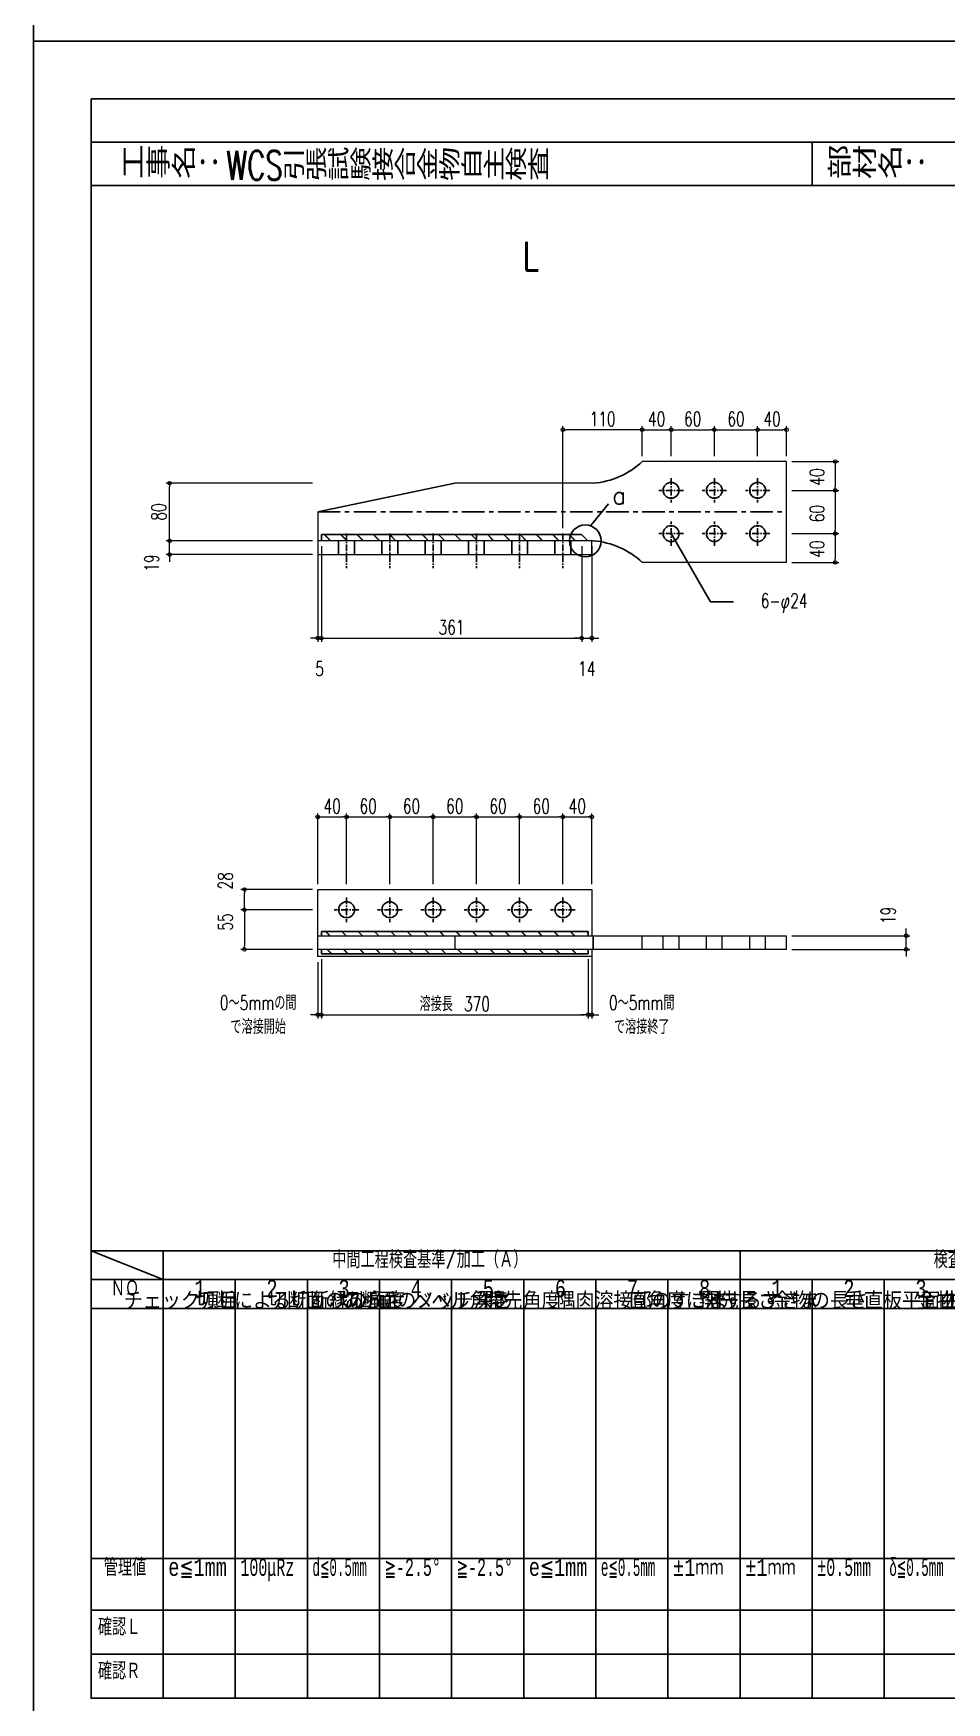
# Model space of a CAD drawing. Header units: millimetres. Extents: x 0 to 18796, y -11 to 7128.
# Drawn here: x 5340 to 6607, y 2450 to 4763 of the extents above; entities that cross this region are included whole.
import ezdxf
from ezdxf.enums import TextEntityAlignment as Align

# ---------------------------------------------------------------- set-up
doc = ezdxf.new("R2010")
doc.units = ezdxf.units.MM
doc.header["$LTSCALE"] = 5
for name, pattern in [('ACAD_ISO03W100', [30, 12, -18]), ('CENTER1', [10, 6.25, -1.25, 1.25, -1.25]), ('JIS_08_50', [53, 50, -1.125, 0.75, -1.125])]:
    doc.linetypes.add(name, pattern=pattern)
doc.layers.get('0').update_dxf_attribs({"color": 255})
doc.layers.get('DEFPOINTS').update_dxf_attribs({"color": 9})
for name, color, linetype in [('CENTER', 2, 'JIS_08_50'), ('LAYER6', 7, 'Continuous'), ('寸法', 4, 'Continuous'), ('文字', 7, 'Continuous'), ('溶接', 241, 'Continuous'), ('補助線', 7, 'ACAD_ISO03W100'), ('金物', 142, 'Continuous')]:
    doc.layers.add(name, color=color, linetype=linetype)
doc.styles.add('DLSTANDARD1', font='monotxt.shx', dxfattribs={"width": 0.6, "bigfont": 'extfont'})
doc.styles.add('KANJI', font='simplex.shx', dxfattribs={"width": 0.7, "bigfont": 'extfont2.shx'})
doc.styles.get("Standard").update_dxf_attribs({"font": 'simplex.shx', "width": 0.7, "height": 2.5, "bigfont": '@extfont2.shx'})
doc.styles.add('SUNPOU', font='simplex.shx', dxfattribs={"width": 0.7, "bigfont": 'extfont2.shx'})
doc.styles.add('TATEGAKI', font='txt', dxfattribs={"bigfont": 'bigfont.shx'})
doc.dimstyles.new('S5', dxfattribs={"dimscale": 5, "dimtxt": 4, "dimasz": 1, "dimexe": 1, "dimexo": 1.5, "dimgap": 1, "dimtad": 1, "dimtxsty": 'KANJI', "dimblk": 'ORIGIN', "dimcen": 0, "dimclrd": 256, "dimclre": 256, "dimclrt": 256, "dimadec": 0, "dimazin": 0, "dimtfac": 1, "dimtmove": 2, "dimatfit": 2, "dimfxl": 1, "dimtolj": 2, "dimlwd": 5, "dimlwe": 5, "dimarcsym": 0})
pattern_1 = [(135, (3829.385, 433.585), (-11.31371, -11.31371), []), (135, (3829.385, 433.905), (-11.31371, -11.31371), [])]

# ---------------------------------------------------------------- blocks, each defined once
blk = doc.blocks.new('_Origin')
at = {"color": 0, "linetype": 'ByBlock', "lineweight": -2}
blk.add_line((0, 0), (-1, 0), dxfattribs=at)
blk.add_circle((0, 0), 0.5, dxfattribs=at)
blk = doc.blocks.new('*D94')
at = {"layer": 'DEFPOINTS', "color": 0, "transparency": 16777216}
for p in [(6384.4, 3512.6), (6384.4, 3493.6), (6550.5, 3512.6)]:
    blk.add_point(p, dxfattribs=at)
at = {"layer": '寸法', "lineweight": 5, "transparency": 16777216}
for p, q in [((6550.5, 3517.6), (6550.5, 3522.6)), ((6391.9, 3512.6), (6555.5, 3512.6)), ((6391.9, 3493.6), (6555.5, 3493.6)), ((6550.5, 3493.6), (6550.5, 3512.6)), ((6550.5, 3488.6), (6550.5, 3483.6))]:
    blk.add_line(p, q, dxfattribs=at)
at = {"layer": '寸法', "lineweight": 5, "transparency": 16777216, "xscale": 5, "yscale": 5, "zscale": 5}
for p, rotation in [((6550.5, 3512.6), 270), ((6550.5, 3493.6), 90)]:
    blk.add_blockref('_Origin', p, dxfattribs=dict(at, rotation=rotation))
at = {"layer": '寸法', "linetype": 'Continuous', "transparency": 16777216, "insert": (6525.5, 3540.7), "char_height": 20, "attachment_point": 5, "rotation": 90, "style": 'KANJI'}
blk.add_mtext('\\A2;19', dxfattribs=at)
blk = doc.blocks.new('*D84')
at = {"layer": 'DEFPOINTS', "color": 0, "transparency": 16777216}
for p in [(5632.6, 3576.6), (5734.4, 3576.6), (5734.4, 3548.6)]:
    blk.add_point(p, dxfattribs=at)
at = {"layer": '寸法', "lineweight": 5, "transparency": 16777216}
for p, q in [((5726.9, 3576.6), (5627.6, 3576.6)), ((5632.6, 3553.6), (5632.6, 3571.6)), ((5726.9, 3548.6), (5627.6, 3548.6))]:
    blk.add_line(p, q, dxfattribs=at)
at = {"layer": '寸法', "lineweight": 5, "transparency": 16777216, "xscale": 5, "yscale": 5, "zscale": 5}
for p, rotation in [((5632.6, 3576.6), 90), ((5632.6, 3548.6), 270)]:
    blk.add_blockref('_Origin', p, dxfattribs=dict(at, rotation=rotation))
at = {"layer": '寸法', "linetype": 'Continuous', "transparency": 16777216, "insert": (5606.3, 3588.7), "char_height": 20, "attachment_point": 5, "rotation": 90, "style": 'KANJI'}
blk.add_mtext('\\A2;28', dxfattribs=at)
blk = doc.blocks.new('*D95')
at = {"layer": 'DEFPOINTS', "color": 0, "transparency": 16777216}
for p in [(5529, 4139.7), (5734.4, 4139.7), (5734.4, 4059.7)]:
    blk.add_point(p, dxfattribs=at)
at = {"layer": '寸法', "lineweight": 5, "transparency": 16777216}
for p, q in [((5726.9, 4139.7), (5524, 4139.7)), ((5529, 4064.7), (5529, 4134.7)), ((5726.9, 4059.7), (5524, 4059.7))]:
    blk.add_line(p, q, dxfattribs=at)
at = {"layer": '寸法', "lineweight": 5, "transparency": 16777216, "xscale": 5, "yscale": 5, "zscale": 5}
for p, rotation in [((5529, 4139.7), 90), ((5529, 4059.7), 270)]:
    blk.add_blockref('_Origin', p, dxfattribs=dict(at, rotation=rotation))
at = {"layer": '寸法', "linetype": 'Continuous', "transparency": 16777216, "insert": (5514, 4099.7), "char_height": 20, "attachment_point": 5, "rotation": 90, "style": 'KANJI'}
blk.add_mtext('\\A2;80', dxfattribs=at)
blk = doc.blocks.new('*D96')
at = {"layer": 'DEFPOINTS', "color": 0, "transparency": 16777216}
for p in [(5529, 4059.7), (5734.4, 4059.7), (5734.4, 4040.7)]:
    blk.add_point(p, dxfattribs=at)
at = {"layer": '寸法', "lineweight": 5, "transparency": 16777216}
for p, q in [((5726.9, 4059.7), (5524, 4059.7)), ((5529, 4064.7), (5529, 4069.7)), ((5529, 4040.7), (5529, 4059.7)), ((5726.9, 4040.7), (5524, 4040.7)), ((5529, 4035.7), (5529, 4030.7))]:
    blk.add_line(p, q, dxfattribs=at)
at = {"layer": '寸法', "lineweight": 5, "transparency": 16777216, "xscale": 5, "yscale": 5, "zscale": 5}
for p, rotation in [((5529, 4059.7), 270), ((5529, 4040.7), 90)]:
    blk.add_blockref('_Origin', p, dxfattribs=dict(at, rotation=rotation))
at = {"layer": '寸法', "linetype": 'Continuous', "transparency": 16777216, "insert": (5504, 4029), "char_height": 20, "attachment_point": 5, "rotation": 90, "style": 'KANJI'}
blk.add_mtext('\\A2;19', dxfattribs=at)
blk = doc.blocks.new('*D85')
at = {"layer": 'DEFPOINTS', "color": 0, "transparency": 16777216}
for p in [(6074.4, 4213.7), (6184.4, 4169.7), (6074.4, 4069.7)]:
    blk.add_point(p, dxfattribs=at)
at = {"layer": '寸法', "lineweight": 5, "transparency": 16777216}
for p, q in [((6074.4, 4077.2), (6074.4, 4218.7)), ((6179.4, 4213.7), (6079.4, 4213.7)), ((6184.4, 4177.2), (6184.4, 4218.7))]:
    blk.add_line(p, q, dxfattribs=at)
at = {"layer": '寸法', "lineweight": 5, "transparency": 16777216, "xscale": 5, "yscale": 5, "zscale": 5, "rotation": 180}
blk.add_blockref('_Origin', (6074.4, 4213.7), dxfattribs=at)
at = {"layer": '寸法', "lineweight": 5, "transparency": 16777216, "xscale": 5, "yscale": 5, "zscale": 5}
blk.add_blockref('_Origin', (6184.4, 4213.7), dxfattribs=at)
at = {"layer": '寸法', "linetype": 'Continuous', "transparency": 16777216, "insert": (6129.4, 4228.7), "char_height": 20, "attachment_point": 5, "style": 'KANJI'}
blk.add_mtext('\\A2;110', dxfattribs=at)
blk = doc.blocks.new('*D86')
at = {"layer": 'DEFPOINTS', "color": 0, "transparency": 16777216}
for p in [(6384.4, 4169.7), (6384.4, 4129.7), (6452, 4129.7)]:
    blk.add_point(p, dxfattribs=at)
at = {"layer": '寸法', "lineweight": 5, "transparency": 16777216}
for p, q in [((6391.9, 4169.7), (6457, 4169.7)), ((6452, 4164.7), (6452, 4134.7)), ((6391.9, 4129.7), (6457, 4129.7))]:
    blk.add_line(p, q, dxfattribs=at)
at = {"layer": '寸法', "lineweight": 5, "transparency": 16777216, "xscale": 5, "yscale": 5, "zscale": 5}
for p, rotation in [((6452, 4169.7), 90), ((6452, 4129.7), 270)]:
    blk.add_blockref('_Origin', p, dxfattribs=dict(at, rotation=rotation))
at = {"layer": '寸法', "linetype": 'Continuous', "transparency": 16777216, "insert": (6426.6, 4148.2), "char_height": 20, "attachment_point": 5, "rotation": 90, "style": 'KANJI'}
blk.add_mtext('\\A2;40', dxfattribs=at)
blk = doc.blocks.new('*D87')
at = {"layer": 'DEFPOINTS', "color": 0, "transparency": 16777216}
for p in [(6384.4, 4069.7), (6384.4, 4029.7), (6452, 4029.7)]:
    blk.add_point(p, dxfattribs=at)
at = {"layer": '寸法', "lineweight": 5, "transparency": 16777216}
for p, q in [((6391.9, 4069.7), (6457, 4069.7)), ((6452, 4064.7), (6452, 4034.7)), ((6391.9, 4029.7), (6457, 4029.7))]:
    blk.add_line(p, q, dxfattribs=at)
at = {"layer": '寸法', "lineweight": 5, "transparency": 16777216, "xscale": 5, "yscale": 5, "zscale": 5}
for p, rotation in [((6452, 4069.7), 90), ((6452, 4029.7), 270)]:
    blk.add_blockref('_Origin', p, dxfattribs=dict(at, rotation=rotation))
at = {"layer": '寸法', "linetype": 'Continuous', "transparency": 16777216, "insert": (6426.6, 4048.2), "char_height": 20, "attachment_point": 5, "rotation": 90, "style": 'KANJI'}
blk.add_mtext('\\A2;40', dxfattribs=at)
blk = doc.blocks.new('*D88')
at = {"layer": 'DEFPOINTS', "color": 0, "transparency": 16777216}
for p in [(5734.4, 3548.6), (5632.6, 3493.6), (5734.4, 3493.6)]:
    blk.add_point(p, dxfattribs=at)
at = {"layer": '寸法', "lineweight": 5, "transparency": 16777216}
for p, q in [((5726.9, 3548.6), (5627.6, 3548.6)), ((5632.6, 3543.6), (5632.6, 3498.6)), ((5726.9, 3493.6), (5627.6, 3493.6))]:
    blk.add_line(p, q, dxfattribs=at)
at = {"layer": '寸法', "lineweight": 5, "transparency": 16777216, "xscale": 5, "yscale": 5, "zscale": 5}
for p, rotation in [((5632.6, 3548.6), 90), ((5632.6, 3493.6), 270)]:
    blk.add_blockref('_Origin', p, dxfattribs=dict(at, rotation=rotation))
at = {"layer": '寸法', "linetype": 'Continuous', "transparency": 16777216, "insert": (5606.3, 3531.6), "char_height": 20, "attachment_point": 5, "rotation": 90, "style": 'KANJI'}
blk.add_mtext('\\A2;55', dxfattribs=at)
blk = doc.blocks.new('*D89')
at = {"layer": 'DEFPOINTS', "color": 0, "transparency": 16777216}
for p in [(6284.4, 4213.7), (6224.4, 4169.7), (6284.4, 4169.7)]:
    blk.add_point(p, dxfattribs=at)
at = {"layer": '寸法', "lineweight": 5, "transparency": 16777216}
for p, q in [((6224.4, 4177.2), (6224.4, 4218.7)), ((6229.4, 4213.7), (6279.4, 4213.7)), ((6284.4, 4177.2), (6284.4, 4218.7))]:
    blk.add_line(p, q, dxfattribs=at)
at = {"layer": '寸法', "lineweight": 5, "transparency": 16777216, "xscale": 5, "yscale": 5, "zscale": 5, "rotation": 180}
blk.add_blockref('_Origin', (6224.4, 4213.7), dxfattribs=at)
at = {"layer": '寸法', "lineweight": 5, "transparency": 16777216, "xscale": 5, "yscale": 5, "zscale": 5}
blk.add_blockref('_Origin', (6284.4, 4213.7), dxfattribs=at)
at = {"layer": '寸法', "linetype": 'Continuous', "transparency": 16777216, "insert": (6254.4, 4228.7), "char_height": 20, "attachment_point": 5, "style": 'KANJI'}
blk.add_mtext('\\A2;60', dxfattribs=at)
blk = doc.blocks.new('*D90')
at = {"layer": 'DEFPOINTS', "color": 0, "transparency": 16777216}
for p in [(6224.4, 4213.7), (6184.4, 4169.7), (6224.4, 4169.7)]:
    blk.add_point(p, dxfattribs=at)
at = {"layer": '寸法', "lineweight": 5, "transparency": 16777216}
for p, q in [((6184.4, 4177.2), (6184.4, 4218.7)), ((6189.4, 4213.7), (6219.4, 4213.7)), ((6224.4, 4177.2), (6224.4, 4218.7))]:
    blk.add_line(p, q, dxfattribs=at)
at = {"layer": '寸法', "lineweight": 5, "transparency": 16777216, "xscale": 5, "yscale": 5, "zscale": 5, "rotation": 180}
blk.add_blockref('_Origin', (6184.4, 4213.7), dxfattribs=at)
at = {"layer": '寸法', "lineweight": 5, "transparency": 16777216, "xscale": 5, "yscale": 5, "zscale": 5}
blk.add_blockref('_Origin', (6224.4, 4213.7), dxfattribs=at)
at = {"layer": '寸法', "linetype": 'Continuous', "transparency": 16777216, "insert": (6204.4, 4228.7), "char_height": 20, "attachment_point": 5, "style": 'KANJI'}
blk.add_mtext('\\A2;40', dxfattribs=at)
blk = doc.blocks.new('*D91')
at = {"layer": 'DEFPOINTS', "color": 0, "transparency": 16777216}
for p in [(6344.4, 4213.7), (6284.4, 4169.7), (6344.4, 4169.7)]:
    blk.add_point(p, dxfattribs=at)
at = {"layer": '寸法', "lineweight": 5, "transparency": 16777216}
for p, q in [((6284.4, 4177.2), (6284.4, 4218.7)), ((6289.4, 4213.7), (6339.4, 4213.7)), ((6344.4, 4177.2), (6344.4, 4218.7))]:
    blk.add_line(p, q, dxfattribs=at)
at = {"layer": '寸法', "lineweight": 5, "transparency": 16777216, "xscale": 5, "yscale": 5, "zscale": 5, "rotation": 180}
blk.add_blockref('_Origin', (6284.4, 4213.7), dxfattribs=at)
at = {"layer": '寸法', "lineweight": 5, "transparency": 16777216, "xscale": 5, "yscale": 5, "zscale": 5}
blk.add_blockref('_Origin', (6344.4, 4213.7), dxfattribs=at)
at = {"layer": '寸法', "linetype": 'Continuous', "transparency": 16777216, "insert": (6314.4, 4228.7), "char_height": 20, "attachment_point": 5, "style": 'KANJI'}
blk.add_mtext('\\A2;60', dxfattribs=at)
blk = doc.blocks.new('*D92')
at = {"layer": 'DEFPOINTS', "color": 0, "transparency": 16777216}
for p in [(6384.4, 4213.7), (6344.4, 4169.7), (6384.4, 4169.7)]:
    blk.add_point(p, dxfattribs=at)
at = {"layer": '寸法', "lineweight": 5, "transparency": 16777216}
for p, q in [((6344.4, 4177.2), (6344.4, 4218.7)), ((6349.4, 4213.7), (6379.4, 4213.7)), ((6384.4, 4177.2), (6384.4, 4218.7))]:
    blk.add_line(p, q, dxfattribs=at)
at = {"layer": '寸法', "lineweight": 5, "transparency": 16777216, "xscale": 5, "yscale": 5, "zscale": 5, "rotation": 180}
blk.add_blockref('_Origin', (6344.4, 4213.7), dxfattribs=at)
at = {"layer": '寸法', "lineweight": 5, "transparency": 16777216, "xscale": 5, "yscale": 5, "zscale": 5}
blk.add_blockref('_Origin', (6384.4, 4213.7), dxfattribs=at)
at = {"layer": '寸法', "linetype": 'Continuous', "transparency": 16777216, "insert": (6364.4, 4228.7), "char_height": 20, "attachment_point": 5, "style": 'KANJI'}
blk.add_mtext('\\A2;40', dxfattribs=at)
blk = doc.blocks.new('*D93')
at = {"layer": 'DEFPOINTS', "color": 0, "transparency": 16777216}
for p in [(6384.4, 4129.7), (6384.4, 4069.7), (6452, 4069.7)]:
    blk.add_point(p, dxfattribs=at)
at = {"layer": '寸法', "lineweight": 5, "transparency": 16777216}
for p, q in [((6391.9, 4129.7), (6457, 4129.7)), ((6452, 4124.7), (6452, 4074.7)), ((6391.9, 4069.7), (6457, 4069.7))]:
    blk.add_line(p, q, dxfattribs=at)
at = {"layer": '寸法', "lineweight": 5, "transparency": 16777216, "xscale": 5, "yscale": 5, "zscale": 5}
for p, rotation in [((6452, 4129.7), 90), ((6452, 4069.7), 270)]:
    blk.add_blockref('_Origin', p, dxfattribs=dict(at, rotation=rotation))
at = {"layer": '寸法', "linetype": 'Continuous', "transparency": 16777216, "insert": (6426.9, 4097.5), "char_height": 20, "attachment_point": 5, "rotation": 90, "style": 'KANJI'}
blk.add_mtext('\\A2;60', dxfattribs=at)
blk = doc.blocks.new('*D117')
at = {"layer": 'DEFPOINTS', "color": 0, "transparency": 16777216}
for p in [(5774.4, 3677.1), (5734.4, 3576.6), (5774.4, 3576.6)]:
    blk.add_point(p, dxfattribs=at)
at = {"layer": '寸法', "linetype": 'Continuous', "lineweight": 5, "transparency": 16777216}
for p, q in [((5734.4, 3584.1), (5734.4, 3682.1)), ((5774.4, 3584.1), (5774.4, 3682.1)), ((5739.4, 3677.1), (5769.4, 3677.1))]:
    blk.add_line(p, q, dxfattribs=at)
at = {"layer": '寸法', "lineweight": 5, "transparency": 16777216, "xscale": 5, "yscale": 5, "zscale": 5, "rotation": 180}
blk.add_blockref('_Origin', (5734.4, 3677.1), dxfattribs=at)
at = {"layer": '寸法', "lineweight": 5, "transparency": 16777216, "xscale": 5, "yscale": 5, "zscale": 5}
blk.add_blockref('_Origin', (5774.4, 3677.1), dxfattribs=at)
at = {"layer": '寸法', "linetype": 'Continuous', "transparency": 16777216, "insert": (5754.4, 3692.1), "char_height": 20, "attachment_point": 5, "style": 'KANJI'}
blk.add_mtext('\\A2;40', dxfattribs=at)
blk = doc.blocks.new('*D118')
at = {"layer": 'DEFPOINTS', "color": 0, "transparency": 16777216}
for p in [(5834.4, 3677.1), (5774.4, 3576.6), (5834.4, 3576.6)]:
    blk.add_point(p, dxfattribs=at)
at = {"layer": '寸法', "linetype": 'Continuous', "lineweight": 5, "transparency": 16777216}
for p, q in [((5774.4, 3584.1), (5774.4, 3682.1)), ((5834.4, 3584.1), (5834.4, 3682.1)), ((5779.4, 3677.1), (5829.4, 3677.1))]:
    blk.add_line(p, q, dxfattribs=at)
at = {"layer": '寸法', "lineweight": 5, "transparency": 16777216, "xscale": 5, "yscale": 5, "zscale": 5, "rotation": 180}
blk.add_blockref('_Origin', (5774.4, 3677.1), dxfattribs=at)
at = {"layer": '寸法', "lineweight": 5, "transparency": 16777216, "xscale": 5, "yscale": 5, "zscale": 5}
blk.add_blockref('_Origin', (5834.4, 3677.1), dxfattribs=at)
at = {"layer": '寸法', "linetype": 'Continuous', "transparency": 16777216, "insert": (5804.4, 3692.1), "char_height": 20, "attachment_point": 5, "style": 'KANJI'}
blk.add_mtext('\\A2;60', dxfattribs=at)
blk = doc.blocks.new('*D119')
at = {"layer": 'DEFPOINTS', "color": 0, "transparency": 16777216}
for p in [(5894.4, 3677.1), (5834.4, 3576.6), (5894.4, 3576.6)]:
    blk.add_point(p, dxfattribs=at)
at = {"layer": '寸法', "linetype": 'Continuous', "lineweight": 5, "transparency": 16777216}
for p, q in [((5834.4, 3584.1), (5834.4, 3682.1)), ((5894.4, 3584.1), (5894.4, 3682.1)), ((5839.4, 3677.1), (5889.4, 3677.1))]:
    blk.add_line(p, q, dxfattribs=at)
at = {"layer": '寸法', "lineweight": 5, "transparency": 16777216, "xscale": 5, "yscale": 5, "zscale": 5, "rotation": 180}
blk.add_blockref('_Origin', (5834.4, 3677.1), dxfattribs=at)
at = {"layer": '寸法', "lineweight": 5, "transparency": 16777216, "xscale": 5, "yscale": 5, "zscale": 5}
blk.add_blockref('_Origin', (5894.4, 3677.1), dxfattribs=at)
at = {"layer": '寸法', "linetype": 'Continuous', "transparency": 16777216, "insert": (5864.4, 3692.1), "char_height": 20, "attachment_point": 5, "style": 'KANJI'}
blk.add_mtext('\\A2;60', dxfattribs=at)
blk = doc.blocks.new('*D120')
at = {"layer": 'DEFPOINTS', "color": 0, "transparency": 16777216}
for p in [(5954.4, 3677.1), (5894.4, 3576.6), (5954.4, 3576.6)]:
    blk.add_point(p, dxfattribs=at)
at = {"layer": '寸法', "linetype": 'Continuous', "lineweight": 5, "transparency": 16777216}
for p, q in [((5894.4, 3584.1), (5894.4, 3682.1)), ((5954.4, 3584.1), (5954.4, 3682.1)), ((5899.4, 3677.1), (5949.4, 3677.1))]:
    blk.add_line(p, q, dxfattribs=at)
at = {"layer": '寸法', "lineweight": 5, "transparency": 16777216, "xscale": 5, "yscale": 5, "zscale": 5, "rotation": 180}
blk.add_blockref('_Origin', (5894.4, 3677.1), dxfattribs=at)
at = {"layer": '寸法', "lineweight": 5, "transparency": 16777216, "xscale": 5, "yscale": 5, "zscale": 5}
blk.add_blockref('_Origin', (5954.4, 3677.1), dxfattribs=at)
at = {"layer": '寸法', "linetype": 'Continuous', "transparency": 16777216, "insert": (5924.4, 3692.1), "char_height": 20, "attachment_point": 5, "style": 'KANJI'}
blk.add_mtext('\\A2;60', dxfattribs=at)
blk = doc.blocks.new('*D121')
at = {"layer": 'DEFPOINTS', "color": 0, "transparency": 16777216}
for p in [(6014.4, 3677.1), (5954.4, 3576.6), (6014.4, 3576.6)]:
    blk.add_point(p, dxfattribs=at)
at = {"layer": '寸法', "linetype": 'Continuous', "lineweight": 5, "transparency": 16777216}
for p, q in [((5954.4, 3584.1), (5954.4, 3682.1)), ((6014.4, 3584.1), (6014.4, 3682.1)), ((5959.4, 3677.1), (6009.4, 3677.1))]:
    blk.add_line(p, q, dxfattribs=at)
at = {"layer": '寸法', "lineweight": 5, "transparency": 16777216, "xscale": 5, "yscale": 5, "zscale": 5, "rotation": 180}
blk.add_blockref('_Origin', (5954.4, 3677.1), dxfattribs=at)
at = {"layer": '寸法', "lineweight": 5, "transparency": 16777216, "xscale": 5, "yscale": 5, "zscale": 5}
blk.add_blockref('_Origin', (6014.4, 3677.1), dxfattribs=at)
at = {"layer": '寸法', "linetype": 'Continuous', "transparency": 16777216, "insert": (5984.4, 3692.1), "char_height": 20, "attachment_point": 5, "style": 'KANJI'}
blk.add_mtext('\\A2;60', dxfattribs=at)
blk = doc.blocks.new('*D122')
at = {"layer": 'DEFPOINTS', "color": 0, "transparency": 16777216}
for p in [(6074.4, 3677.1), (6014.4, 3576.6), (6074.4, 3576.6)]:
    blk.add_point(p, dxfattribs=at)
at = {"layer": '寸法', "linetype": 'Continuous', "lineweight": 5, "transparency": 16777216}
for p, q in [((6014.4, 3584.1), (6014.4, 3682.1)), ((6074.4, 3584.1), (6074.4, 3682.1)), ((6019.4, 3677.1), (6069.4, 3677.1))]:
    blk.add_line(p, q, dxfattribs=at)
at = {"layer": '寸法', "lineweight": 5, "transparency": 16777216, "xscale": 5, "yscale": 5, "zscale": 5, "rotation": 180}
blk.add_blockref('_Origin', (6014.4, 3677.1), dxfattribs=at)
at = {"layer": '寸法', "lineweight": 5, "transparency": 16777216, "xscale": 5, "yscale": 5, "zscale": 5}
blk.add_blockref('_Origin', (6074.4, 3677.1), dxfattribs=at)
at = {"layer": '寸法', "linetype": 'Continuous', "transparency": 16777216, "insert": (6044.4, 3692.1), "char_height": 20, "attachment_point": 5, "style": 'KANJI'}
blk.add_mtext('\\A2;60', dxfattribs=at)
blk = doc.blocks.new('*D123')
at = {"layer": 'DEFPOINTS', "color": 0, "transparency": 16777216}
for p in [(6114.4, 3677.1), (6074.4, 3576.6), (6114.4, 3576.6)]:
    blk.add_point(p, dxfattribs=at)
at = {"layer": '寸法', "linetype": 'Continuous', "lineweight": 5, "transparency": 16777216}
for p, q in [((6074.4, 3584.1), (6074.4, 3682.1)), ((6114.4, 3584.1), (6114.4, 3682.1)), ((6079.4, 3677.1), (6109.4, 3677.1))]:
    blk.add_line(p, q, dxfattribs=at)
at = {"layer": '寸法', "lineweight": 5, "transparency": 16777216, "xscale": 5, "yscale": 5, "zscale": 5, "rotation": 180}
blk.add_blockref('_Origin', (6074.4, 3677.1), dxfattribs=at)
at = {"layer": '寸法', "lineweight": 5, "transparency": 16777216, "xscale": 5, "yscale": 5, "zscale": 5}
blk.add_blockref('_Origin', (6114.4, 3677.1), dxfattribs=at)
at = {"layer": '寸法', "linetype": 'Continuous', "transparency": 16777216, "insert": (6094.4, 3692.1), "char_height": 20, "attachment_point": 5, "style": 'KANJI'}
blk.add_mtext('\\A2;40', dxfattribs=at)
blk = doc.blocks.new('*D124')
at = {"layer": 'DEFPOINTS', "color": 0, "transparency": 16777216}
for p in [(5734.4, 4059.7), (5739.4, 4040.7), (5739.4, 3925)]:
    blk.add_point(p, dxfattribs=at)
at = {"layer": '寸法', "linetype": 'Continuous', "lineweight": 5, "transparency": 16777216}
for p, q in [((5734.4, 4052.2), (5734.4, 3920)), ((5739.4, 4033.2), (5739.4, 3920)), ((5729.4, 3925), (5724.4, 3925)), ((5734.4, 3925), (5739.4, 3925)), ((5744.4, 3925), (5749.4, 3925))]:
    blk.add_line(p, q, dxfattribs=at)
at = {"layer": '寸法', "lineweight": 5, "transparency": 16777216, "xscale": 5, "yscale": 5, "zscale": 5}
blk.add_blockref('_Origin', (5734.4, 3925), dxfattribs=at)
at = {"layer": '寸法', "lineweight": 5, "transparency": 16777216, "xscale": 5, "yscale": 5, "zscale": 5, "rotation": 180}
blk.add_blockref('_Origin', (5739.4, 3925), dxfattribs=at)
at = {"layer": '寸法', "linetype": 'Continuous', "transparency": 16777216, "insert": (5736.9, 3882.5), "char_height": 20, "attachment_point": 5, "style": 'KANJI'}
blk.add_mtext('\\A2;5', dxfattribs=at)
blk = doc.blocks.new('*D125')
at = {"layer": 'DEFPOINTS', "color": 0, "transparency": 16777216}
for p in [(5739.4, 4059.7), (6100.4, 4059.7), (6100.4, 3925)]:
    blk.add_point(p, dxfattribs=at)
at = {"layer": '寸法', "linetype": 'Continuous', "lineweight": 5, "transparency": 16777216}
for p, q in [((5739.4, 4052.2), (5739.4, 3920)), ((6100.4, 4052.2), (6100.4, 3920)), ((5744.4, 3925), (6095.4, 3925))]:
    blk.add_line(p, q, dxfattribs=at)
at = {"layer": '寸法', "lineweight": 5, "transparency": 16777216, "xscale": 5, "yscale": 5, "zscale": 5, "rotation": 180}
blk.add_blockref('_Origin', (5739.4, 3925), dxfattribs=at)
at = {"layer": '寸法', "lineweight": 5, "transparency": 16777216, "xscale": 5, "yscale": 5, "zscale": 5}
blk.add_blockref('_Origin', (6100.4, 3925), dxfattribs=at)
at = {"layer": '寸法', "linetype": 'Continuous', "transparency": 16777216, "insert": (5919.9, 3940), "char_height": 20, "attachment_point": 5, "style": 'KANJI'}
blk.add_mtext('\\A2;361', dxfattribs=at)
blk = doc.blocks.new('*D126')
at = {"layer": 'DEFPOINTS', "color": 0, "transparency": 16777216}
for p in [(6100.4, 4059.7), (6114.4, 4059.7), (6114.4, 3925)]:
    blk.add_point(p, dxfattribs=at)
at = {"layer": '寸法', "linetype": 'Continuous', "lineweight": 5, "transparency": 16777216}
for p, q in [((6100.4, 4052.2), (6100.4, 3920)), ((6114.4, 4052.2), (6114.4, 3920)), ((6095.4, 3925), (6090.4, 3925)), ((6100.4, 3925), (6114.4, 3925)), ((6119.4, 3925), (6124.4, 3925))]:
    blk.add_line(p, q, dxfattribs=at)
at = {"layer": '寸法', "lineweight": 5, "transparency": 16777216, "xscale": 5, "yscale": 5, "zscale": 5}
blk.add_blockref('_Origin', (6100.4, 3925), dxfattribs=at)
at = {"layer": '寸法', "lineweight": 5, "transparency": 16777216, "xscale": 5, "yscale": 5, "zscale": 5, "rotation": 180}
blk.add_blockref('_Origin', (6114.4, 3925), dxfattribs=at)
at = {"layer": '寸法', "linetype": 'Continuous', "transparency": 16777216, "insert": (6107.4, 3882.5), "char_height": 20, "attachment_point": 5, "style": 'KANJI'}
blk.add_mtext('\\A2;14', dxfattribs=at)
blk = doc.blocks.new('*D130')
at = {"layer": 'DEFPOINTS', "color": 0, "transparency": 16777216}
for p in [(5734.4, 3483.6), (5739.4, 3483.6), (5739.4, 3403.1)]:
    blk.add_point(p, dxfattribs=at)
at = {"layer": '寸法', "linetype": 'Continuous', "lineweight": 5, "transparency": 16777216}
for p, q in [((5734.4, 3476.1), (5734.4, 3398.1)), ((5739.4, 3476.1), (5739.4, 3398.1)), ((5729.4, 3403.1), (5724.4, 3403.1)), ((5734.4, 3403.1), (5739.4, 3403.1)), ((5744.4, 3403.1), (5749.4, 3403.1))]:
    blk.add_line(p, q, dxfattribs=at)
at = {"layer": '寸法', "lineweight": 5, "transparency": 16777216, "xscale": 5, "yscale": 5, "zscale": 5}
blk.add_blockref('_Origin', (5734.4, 3403.1), dxfattribs=at)
at = {"layer": '寸法', "lineweight": 5, "transparency": 16777216, "xscale": 5, "yscale": 5, "zscale": 5, "rotation": 180}
blk.add_blockref('_Origin', (5739.4, 3403.1), dxfattribs=at)
at = {"layer": '寸法', "linetype": 'Continuous', "transparency": 16777216, "insert": (5651.8, 3403.1), "char_height": 20, "attachment_point": 5, "style": 'KANJI'}
blk.add_mtext('\\A2;0～5mmの間\\Pで溶接開始', dxfattribs=at)
blk = doc.blocks.new('*D131')
at = {"layer": 'DEFPOINTS', "color": 0, "transparency": 16777216}
for p in [(5739.4, 3487.6), (6109.4, 3487.6), (6109.4, 3403.1)]:
    blk.add_point(p, dxfattribs=at)
at = {"layer": '寸法', "linetype": 'Continuous', "lineweight": 5, "transparency": 16777216}
for p, q in [((5739.4, 3480.1), (5739.4, 3398.1)), ((6109.4, 3480.1), (6109.4, 3398.1)), ((5744.4, 3403.1), (6104.4, 3403.1))]:
    blk.add_line(p, q, dxfattribs=at)
at = {"layer": '寸法', "lineweight": 5, "transparency": 16777216, "xscale": 5, "yscale": 5, "zscale": 5, "rotation": 180}
blk.add_blockref('_Origin', (5739.4, 3403.1), dxfattribs=at)
at = {"layer": '寸法', "lineweight": 5, "transparency": 16777216, "xscale": 5, "yscale": 5, "zscale": 5}
blk.add_blockref('_Origin', (6109.4, 3403.1), dxfattribs=at)
at = {"layer": '寸法', "linetype": 'Continuous', "transparency": 16777216, "insert": (5924.4, 3418.1), "char_height": 20, "attachment_point": 5, "style": 'KANJI'}
blk.add_mtext('\\A2;溶接長\u3000370', dxfattribs=at)
blk = doc.blocks.new('*D132')
at = {"layer": 'DEFPOINTS', "color": 0, "transparency": 16777216}
for p in [(6114.4, 3493.6), (6109.4, 3487.6), (6114.4, 3403.1)]:
    blk.add_point(p, dxfattribs=at)
at = {"layer": '寸法', "linetype": 'Continuous', "lineweight": 5, "transparency": 16777216}
for p, q in [((6109.4, 3480.1), (6109.4, 3398.1)), ((6114.4, 3486.1), (6114.4, 3398.1)), ((6104.4, 3403.1), (6099.4, 3403.1)), ((6109.4, 3403.1), (6114.4, 3403.1)), ((6119.4, 3403.1), (6124.4, 3403.1))]:
    blk.add_line(p, q, dxfattribs=at)
at = {"layer": '寸法', "lineweight": 5, "transparency": 16777216, "xscale": 5, "yscale": 5, "zscale": 5}
blk.add_blockref('_Origin', (6109.4, 3403.1), dxfattribs=at)
at = {"layer": '寸法', "lineweight": 5, "transparency": 16777216, "xscale": 5, "yscale": 5, "zscale": 5, "rotation": 180}
blk.add_blockref('_Origin', (6114.4, 3403.1), dxfattribs=at)
at = {"layer": '寸法', "linetype": 'Continuous', "transparency": 16777216, "insert": (6183.7, 3403.1), "char_height": 20, "attachment_point": 5, "style": 'KANJI'}
blk.add_mtext('\\A2;0～5mm間\\Pで溶接終了', dxfattribs=at)

msp = doc.modelspace()

# ---------------------------------------------------------------- hatches: boundary and pattern name
at = {"layer": '溶接', "ltscale": 6}
h = msp.add_hatch(dxfattribs=at)
h.set_pattern_fill('JIS_LC_20', color=256, scale=0.8, angle=90)
h.set_pattern_definition([(135, (3830.385, 980.727), (-11.31371, -11.31371), []), (135, (3830.385, 981.047), (-11.31371, -11.31371), [])])
h.paths.add_polyline_path([(5918.385, 4059.727), (5739.385, 4059.727), (5739.385, 4068.427), (5918.385, 4068.427)])
h.paths.add_polyline_path([(6100.385, 4059.727), (5918.385, 4059.727), (5918.385, 4068.427), (6100.385, 4068.427)])
h.paths.add_polyline_path([(6100.385, 4059.727), (6100.385, 4065.727)], flags=17)
h = msp.add_hatch(dxfattribs=at)
h.set_pattern_fill('JIS_LC_20', color=256, scale=0.8, angle=90)
h.set_pattern_definition(pattern_1)
h.paths.add_polyline_path([(5917.385, 3512.585), (5739.385, 3512.585), (5739.385, 3518.585), (5917.385, 3518.585)])
h.paths.add_polyline_path([(6100.385, 3512.585), (5917.385, 3512.585), (5917.385, 3518.585), (6100.385, 3518.585)])
h.paths.add_polyline_path([(6109.385, 3512.585), (6100.385, 3512.585), (6100.385, 3518.585), (6109.385, 3518.585)])
h = msp.add_hatch(dxfattribs=at)
h.set_pattern_fill('JIS_LC_20', color=256, scale=0.8, angle=90)
h.set_pattern_definition(pattern_1)
h.paths.add_polyline_path([(5917.385, 3493.585), (5739.385, 3493.585), (5739.385, 3487.585), (5917.385, 3487.585)])
h.paths.add_polyline_path([(6100.385, 3493.585), (5917.385, 3493.585), (5917.385, 3487.585), (6100.385, 3487.585)])
h.paths.add_polyline_path([(6109.385, 3493.585), (6100.385, 3493.585), (6100.385, 3487.585), (6109.385, 3487.585)])

# ---------------------------------------------------------------- linework, layer by layer
at = {"linetype": 'Continuous', "lineweight": -3}
for p, q in [((5420, 4612), (8624, 4612)), ((6420, 4552), (6420, 4612)), ((5420, 4552), (8624, 4552)), ((5420, 3076), (8624, 3076)), ((5420, 3036), (8624, 3036)), ((5420, 2996), (8320, 2996)), ((5420, 2649.709), (8320, 2649.709)), ((5420, 2577.936), (8320, 2577.936)), ((5420, 2516.968), (8320, 2516.968))]:
    msp.add_line(p, q, dxfattribs=at)
for points in [[(5340, 7128), (8704, 7128), (8704, 4752), (5340, 4752)], [(5340, 4752), (8704, 4752), (8704, 2376), (5340, 2376)], [(5420, 4672), (8624, 4672), (8624, 2456), (5420, 2456)]]:
    msp.add_lwpolyline(points, close=True, dxfattribs=at)
at = {"layer": 'CENTER', "linetype": 'CENTER1'}
msp.add_line((5734.385, 4099.727), (6384.385, 4099.727), dxfattribs=at)
at = {"layer": '寸法', "linetype": 'CENTER1', "ltscale": 0.3}
for p, q in [((6224.385, 4146.727), (6224.385, 4112.727)), ((6284.385, 4146.727), (6284.385, 4112.727)), ((6344.385, 4146.727), (6344.385, 4112.727)), ((6241.385, 4129.727), (6207.385, 4129.727)), ((6301.385, 4129.727), (6267.385, 4129.727)), ((6361.385, 4129.727), (6327.385, 4129.727)), ((6224.385, 4052.727), (6224.385, 4086.727)), ((6284.385, 4052.727), (6284.385, 4086.727)), ((6344.385, 4052.727), (6344.385, 4086.727)), ((5774.385, 4069.727), (5774.385, 4021.727)), ((5834.385, 4069.727), (5834.385, 4021.727)), ((5894.385, 4069.727), (5894.385, 4021.727)), ((5954.385, 4069.727), (5954.385, 4021.727)), ((6014.385, 4069.727), (6014.385, 4021.727)), ((6074.385, 4069.727), (6074.385, 4021.727)), ((6241.385, 4069.727), (6207.385, 4069.727)), ((6301.385, 4069.727), (6267.385, 4069.727)), ((6361.385, 4069.727), (6327.385, 4069.727)), ((5774.385, 3565.585), (5774.385, 3531.585)), ((5834.385, 3565.585), (5834.385, 3531.585)), ((5894.385, 3565.585), (5894.385, 3531.585)), ((5954.385, 3565.585), (5954.385, 3531.585)), ((6014.385, 3565.585), (6014.385, 3531.585)), ((6074.385, 3565.585), (6074.385, 3531.585)), ((5791.385, 3548.585), (5757.385, 3548.585)), ((5851.385, 3548.585), (5817.385, 3548.585)), ((5911.385, 3548.585), (5877.385, 3548.585)), ((5971.385, 3548.585), (5937.385, 3548.585)), ((6031.385, 3548.585), (5997.385, 3548.585)), ((6091.385, 3548.585), (6057.385, 3548.585))]:
    msp.add_line(p, q, dxfattribs=at)
at = {"layer": '寸法', "ltscale": 4}
msp.add_line((6112.491, 4080.624), (6137.527, 4111.011), dxfattribs=at)
at = {"layer": '寸法'}
for p, q in [((6224.385, 4069.727), (6279.028, 3975.081)), ((6279.028, 3975.081), (6311.176, 3975.081))]:
    msp.add_line(p, q, dxfattribs=at)
at = {"layer": '寸法', "linetype": 'Continuous'}
for p, q in [((5520, 3036), (5420, 3076)), ((5520, 2456), (5520, 3076)), ((6320, 2456), (6320, 3076)), ((5620, 2456), (5620, 3036)), ((5720, 2456), (5720, 3036)), ((5820, 2456), (5820, 3036)), ((5920, 2456), (5920, 3036)), ((6020, 2456), (6020, 3036)), ((6120, 2456), (6120, 3036)), ((6220, 2456), (6220, 3036)), ((6420, 2456), (6420, 3036)), ((6520, 2456), (6520, 3036))]:
    msp.add_line(p, q, dxfattribs=at)
msp.add_circle((6105.485, 4059.727), 22.04, dxfattribs=at)
at = {"layer": '溶接'}
for p, q in [((6100.385, 4068.427), (5739.385, 4068.427)), ((6109.385, 3518.585), (5739.385, 3518.585)), ((5739.385, 3518.585), (5739.385, 3512.585)), ((6109.385, 3512.585), (6109.385, 3518.585)), ((5739.385, 3487.585), (5739.385, 3493.585)), ((6109.385, 3493.585), (6109.385, 3487.585)), ((6109.385, 3487.585), (5739.385, 3487.585))]:
    msp.add_line(p, q, dxfattribs=at)
at = {"layer": '溶接', "linetype": 'Continuous'}
for p, q in [((5739.385, 4068.427), (5739.385, 4059.727)), ((6100.385, 4068.427), (6109.085, 4059.727))]:
    msp.add_line(p, q, dxfattribs=at)
at = {"layer": '補助線', "ltscale": 2}
for p, q in [((5763.385, 4040.727), (5763.385, 4059.727)), ((5785.385, 4040.727), (5785.385, 4059.727)), ((5823.385, 4040.727), (5823.385, 4059.727)), ((5845.385, 4040.727), (5845.385, 4059.727)), ((5883.385, 4040.727), (5883.385, 4059.727)), ((5905.385, 4040.727), (5905.385, 4059.727)), ((5943.385, 4040.727), (5943.385, 4059.727)), ((5965.385, 4040.727), (5965.385, 4059.727)), ((6003.385, 4040.727), (6003.385, 4059.727)), ((6025.385, 4040.727), (6025.385, 4059.727)), ((6063.385, 4040.727), (6063.385, 4059.727)), ((6085.385, 4040.727), (6085.385, 4059.727))]:
    msp.add_line(p, q, dxfattribs=at)
at = {"layer": '補助線', "lineweight": 18}
for p, q in [((6213.385, 3493.585), (6213.385, 3512.585)), ((6235.385, 3493.585), (6235.385, 3512.585)), ((6273.385, 3493.585), (6273.385, 3512.585)), ((6295.385, 3493.585), (6295.385, 3512.585)), ((6333.385, 3493.585), (6333.385, 3512.585)), ((6355.385, 3493.585), (6355.385, 3512.585))]:
    msp.add_line(p, q, dxfattribs=at)
at = {"layer": '金物', "lineweight": 18}
for p, q in [((6384.385, 4169.727), (6184.385, 4169.727)), ((6384.385, 4029.727), (6384.385, 4169.727)), ((6116.385, 4139.727), (5924.385, 4139.727)), ((5734.385, 4099.727), (5734.385, 4059.727)), ((5734.385, 4059.727), (5734.385, 4040.727)), ((6116.385, 4059.727), (5734.385, 4059.727)), ((6114.385, 4040.727), (6114.385, 4059.727)), ((5734.385, 4040.727), (6114.385, 4040.727)), ((6384.385, 4029.727), (6184.385, 4029.727)), ((5734.385, 3483.585), (5734.385, 3576.585)), ((5734.385, 3576.585), (6114.385, 3576.585)), ((6114.385, 3576.585), (6114.385, 3512.585)), ((5734.385, 3512.585), (6384.385, 3512.585)), ((6384.385, 3493.585), (5734.385, 3493.585)), ((5924.385, 3512.585), (5924.385, 3493.585)), ((6114.385, 3493.585), (6114.385, 3483.585)), ((6184.385, 3493.585), (6184.385, 3512.585)), ((6384.385, 3493.585), (6384.385, 3512.585)), ((6114.385, 3483.585), (5734.385, 3483.585))]:
    msp.add_line(p, q, dxfattribs=at)
at = {"layer": '金物'}
msp.add_line((5734.385, 4099.727), (5924.385, 4139.727), dxfattribs=at)
at = {"layer": '金物', "ltscale": 2}
msp.add_line((6116.385, 3512.585), (6116.385, 3493.585), dxfattribs=at)
at = {"layer": '金物', "ltscale": 2.5}
for centre in [(6224.385, 4129.727), (6284.385, 4129.727), (6344.385, 4129.727), (6224.385, 4069.727), (6284.385, 4069.727), (6344.385, 4069.727), (5774.385, 3548.585), (5834.385, 3548.585), (5894.385, 3548.585), (5954.385, 3548.585), (6014.385, 3548.585), (6074.385, 3548.585)]:
    msp.add_circle(centre, 11, dxfattribs=at)
at = {"layer": '金物', "ltscale": 2}
for centre, start, end in [((6108.595, 4249.451), 274.060941, 313.550946), ((6108.595, 3950.003), 46.449054, 85.939059)]:
    msp.add_arc(centre, 110, start, end, dxfattribs=at)

# ---------------------------------------------------------------- texts
at = {"layer": 'LAYER6', "color": 0, "linetype": 'Continuous', "lineweight": -3, "width": 0.8}
for s, p in [('工事名：', (5460.009, 4562.926)), ('部材名：', (6439.834, 4562.926)), ('L', (6018.185, 4434.216))]:
    msp.add_text(s, height=40, dxfattribs=at).set_placement(p)
at = {"layer": 'LAYER6', "color": 0, "linetype": 'Continuous', "lineweight": -3, "insert": (5607.858, 4600.098), "char_height": 40, "width": 924.29947, "attachment_point": 1}
msp.add_mtext('WCS引張試験接合金物自主検査', dxfattribs=at)
at = {"layer": '寸法', "ltscale": 4, "style": 'SUNPOU'}
msp.add_text('a', height=24, dxfattribs=at).set_placement((6162.272, 4122.511), align=Align.MIDDLE_RIGHT)
at = {"layer": '寸法', "insert": (6413.563, 3986.805), "char_height": 20, "width": 98.97993, "attachment_point": 3}
msp.add_mtext('6-φ24', dxfattribs=at)
at = {"layer": '文字', "color": 0, "linetype": 'Continuous', "ltscale": 6, "style": 'DLSTANDARD1'}
for s, width, p in [('中間工程検査基準/加工（Ａ）', 0.74375, (5754.447, 3044.574)), ('検査基準/製品寸法（Ｂ）', 0.74375, (6588.562, 3044.574)), ('ＮＯ', 0.74375, (5447.463, 3004.574)), ('1', 0.74375, (5563.207, 3004.574)), ('2', 0.74375, (5663.207, 3004.574)), ('3', 0.74375, (5763.207, 3004.574)), ('4', 0.74375, (5863.207, 3004.574)), ('5', 0.74375, (5963.207, 3004.574)), ('6', 0.74375, (6063.207, 3004.574)), ('7', 0.74375, (6163.207, 3004.574)), ('1', 0.74375, (6363.207, 3004.574)), ('2', 0.74375, (6463.207, 3004.574)), ('3', 0.74375, (6563.207, 3004.574)), ('管理値', 0.74375, (5437.648, 2618.284)), ('e≦1mm', 0.74375, (5527.094, 2618.284)), ('100μRz', 0.6, (5627.094, 2618.284)), ('d≦0.5mm', 0.5, (5727.094, 2618.284)), ('≧-2.5°', 0.6, (5827.094, 2618.284)), ('≧-2.5°', 0.6, (5927.094, 2618.284)), ('e≦1mm', 0.74375, (6027.094, 2618.284)), ('e≦0.5mm', 0.5, (6127.094, 2618.284)), ('±1ｍｍ', 0.74375, (6327.094, 2618.284)), ('±0.5mm', 0.6, (6427.094, 2618.284)), ('δ≦0.5mm', 0.5, (6527.094, 2618.284)), ('確認Ｌ', 0.74375, (5429.522, 2535.593)), ('確認Ｒ', 0.74375, (5429.522, 2474.625))]:
    msp.add_text(s, height=24, dxfattribs=dict(at, width=width)).set_placement(p, align=Align.BOTTOM_LEFT)
at = {"layer": '文字', "color": 1, "linetype": 'Continuous', "ltscale": 6, "style": 'DLSTANDARD1', "width": 0.74375}
for s, p in [('8', (6263.207, 3004.574)), ('±1ｍｍ', (6227.094, 2618.284))]:
    msp.add_text(s, height=24, dxfattribs=at).set_placement(p, align=Align.BOTTOM_LEFT)
at = {"layer": '文字', "color": 0, "linetype": 'Continuous', "ltscale": 6, "style": 'TATEGAKI'}
for s, p in [('チェック項目', (5465.476, 2987.673)), ('切断による切断縁の角度', (5565.476, 2987.673)), ('切断面のあらさ', (5665.476, 2987.673)), ('切断面のノッチ深さ', (5765.476, 2987.673)), ('ベベル角度', (5865.476, 2987.673)), ('開先角度', (5965.476, 2987.673)), ('隅肉溶接部のすきま', (6065.476, 2987.673)), ('直角度に対するすきま', (6165.476, 2987.673)), ('金物の長さ', (6365.476, 2987.673)), ('垂直板平面曲がり', (6465.476, 2987.673)), ('金物のねじれ', (6565.476, 2987.673))]:
    msp.add_text(s, height=24, dxfattribs=at).set_placement(p, align=Align.BOTTOM_LEFT)
at = {"layer": '文字', "color": 1, "linetype": 'Continuous', "ltscale": 6, "style": 'TATEGAKI'}
msp.add_text('開先長さ', height=24, dxfattribs=at).set_placement((6265.476, 2987.673), align=Align.BOTTOM_LEFT)

# ---------------------------------------------------------------- dimensions: what is measured, and where the dimension line sits
at = {"layer": '寸法'}
for base, p1, p2, picture, middle in [((6074.385, 4213.749), (6184.385, 4169.727), (6074.385, 4069.727), '*D85', (6129.385, 4228.749)), ((6224.385, 4213.749), (6184.385, 4169.727), (6224.385, 4169.727), '*D90', (6204.385, 4228.749)), ((6284.385, 4213.749), (6224.385, 4169.727), (6284.385, 4169.727), '*D89', (6254.385, 4228.749)), ((6344.385, 4213.749), (6284.385, 4169.727), (6344.385, 4169.727), '*D91', (6314.385, 4228.749)), ((6384.385, 4213.749), (6344.385, 4169.727), (6384.385, 4169.727), '*D92', (6364.385, 4228.749))]:
    dim = msp.add_linear_dim(base=base, p1=p1, p2=p2, dimstyle='S5', dxfattribs=at)
    dim.commit()
    dim.dimension.update_dxf_attribs({"geometry": picture, "text_midpoint": middle})
for base, p1, p2, angle, picture, middle in [((6452.038, 4129.727), (6384.385, 4169.727), (6384.385, 4129.727), 90, '*D86', (6426.633, 4148.227)), ((6452.038, 4069.727), (6384.385, 4129.727), (6384.385, 4069.727), 90, '*D93', (6426.899, 4097.515)), ((6452.038, 4029.727), (6384.385, 4069.727), (6384.385, 4029.727), 90, '*D87', (6426.633, 4048.227)), ((5528.957, 4059.727), (5734.385, 4040.727), (5734.385, 4059.727), 270, '*D96', (5503.957, 4028.971)), ((5632.577, 3576.585), (5734.385, 3548.585), (5734.385, 3576.585), 90, '*D84', (5606.327, 3588.676)), ((5632.577, 3493.585), (5734.385, 3548.585), (5734.385, 3493.585), 90, '*D88', (5606.327, 3531.585)), ((6550.505, 3512.585), (6384.385, 3493.585), (6384.385, 3512.585), 270, '*D94', (6525.505, 3540.715))]:
    dim = msp.add_linear_dim(base=base, p1=p1, p2=p2, angle=angle, dimstyle='S5', dxfattribs=at)
    dim.commit()
    dim.dimension.update_dxf_attribs({"geometry": picture, "text_midpoint": middle, "dimtype": 160})
dim = msp.add_linear_dim(base=(5528.957, 4139.727), p1=(5734.385, 4059.727), p2=(5734.385, 4139.727), angle=270, dimstyle='S5', dxfattribs=at)
dim.commit()
dim.dimension.update_dxf_attribs({"geometry": '*D95', "text_midpoint": (5513.957, 4099.727)})
at = {"layer": '寸法', "linetype": 'Continuous'}
for base, p1, p2, picture, middle in [((5739.385, 3925.042), (5734.385, 4059.727), (5739.385, 4040.727), '*D124', (5736.885, 3882.542)), ((6100.385, 3925.042), (5739.385, 4059.727), (6100.385, 4059.727), '*D125', (5919.885, 3940.042)), ((6114.385, 3925.042), (6100.385, 4059.727), (6114.385, 4059.727), '*D126', (6107.385, 3882.542)), ((5774.385, 3677.064), (5734.385, 3576.585), (5774.385, 3576.585), '*D117', (5754.385, 3692.064)), ((5834.385, 3677.064), (5774.385, 3576.585), (5834.385, 3576.585), '*D118', (5804.385, 3692.064)), ((5894.385, 3677.064), (5834.385, 3576.585), (5894.385, 3576.585), '*D119', (5864.385, 3692.064)), ((5954.385, 3677.064), (5894.385, 3576.585), (5954.385, 3576.585), '*D120', (5924.385, 3692.064)), ((6014.385, 3677.064), (5954.385, 3576.585), (6014.385, 3576.585), '*D121', (5984.385, 3692.064)), ((6074.385, 3677.064), (6014.385, 3576.585), (6074.385, 3576.585), '*D122', (6044.385, 3692.064)), ((6114.385, 3677.064), (6074.385, 3576.585), (6114.385, 3576.585), '*D123', (6094.385, 3692.064))]:
    dim = msp.add_linear_dim(base=base, p1=p1, p2=p2, dimstyle='S5', dxfattribs=at)
    dim.commit()
    dim.dimension.update_dxf_attribs({"geometry": picture, "text_midpoint": middle})
for base, p1, p2, text, picture, middle in [((6114.385, 3403.105), (6109.385, 3487.585), (6114.385, 3493.585), '0～<>mm間\\Pで溶接終了', '*D132', (6183.728, 3403.105)), ((5739.385, 3403.105), (5734.385, 3483.585), (5739.385, 3483.585), '0～<>mmの間\\Pで溶接開始', '*D130', (5651.8, 3403.105))]:
    dim = msp.add_linear_dim(base=base, p1=p1, p2=p2, text=text, dimstyle='S5', dxfattribs=at)
    dim.commit()
    dim.dimension.update_dxf_attribs({"geometry": picture, "text_midpoint": middle, "dimtype": 160})
dim = msp.add_linear_dim(base=(6109.385, 3403.105), p1=(5739.385, 3487.585), p2=(6109.385, 3487.585), text='溶接長\u3000<>', dimstyle='S5', dxfattribs=at)
dim.commit()
dim.dimension.update_dxf_attribs({"geometry": '*D131', "text_midpoint": (5924.385, 3418.105)})

doc.saveas('drawing.dxf')
